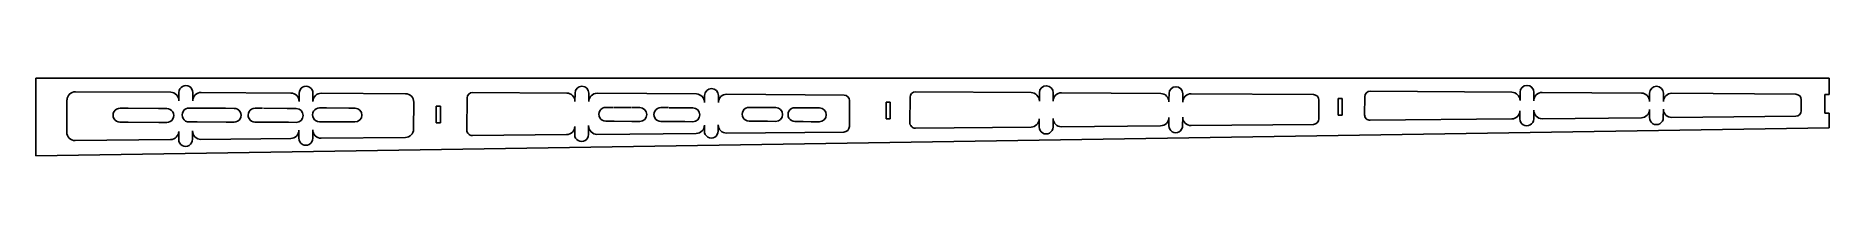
# Model space of a CAD drawing. Header units: millimetres. Extents: x 415 to 1064, y 258 to 286.
import ezdxf

# ---------------------------------------------------------------- set-up
doc = ezdxf.new("R2010")
doc.units = ezdxf.units.MM

msp = doc.modelspace()

# ---------------------------------------------------------------- linework, layer by layer
for p, q in [((414.74, 286.07), (414.74, 258.13)), ((414.74, 286.07), (559.65, 286.07)), ((559.65, 286.07), (722.42, 286.07)), ((722.42, 286.07), (885.98, 286.07)), ((885.98, 286.07), (1063.71, 286.07)), ((1063.71, 286.07), (1063.71, 280.15)), ((463.53, 281), (429.03, 281.21)), ((463.53, 281), (463.54, 281)), ((466.51, 277.98), (466.53, 280.97)), ((471.51, 277.95), (471.53, 280.88)), ((474.53, 280.93), (507.03, 280.74)), ((510.01, 277.72), (510.03, 280.72)), ((510.03, 280.66), (510.03, 280.66)), ((515.01, 277.69), (515.03, 280.75)), ((518.03, 280.67), (548.54, 280.49)), ((1062.21, 280.15), (1062.21, 273.45)), ((1062.21, 280.15), (1063.71, 280.15)), ((426.01, 278.23), (425.94, 266.63)), ((426.01, 278.23), (425.98, 272.43)), ((426.01, 278.23), (425.98, 272.43)), ((448.18, 275.24), (445.25, 275.25)), ((459.07, 275.17), (448.18, 275.24)), ((459.07, 275.17), (462.1, 275.15)), ((462.07, 275.15), (462.07, 275.15)), ((473.2, 275.3), (470.14, 275.32)), ((483.43, 275.24), (473.2, 275.3)), ((483.43, 275.24), (486.57, 275.22)), ((551.52, 277.47), (551.46, 267.71)), ((559.65, 275.96), (559.65, 269.96)), ((559.65, 275.96), (561.15, 275.96)), ((561.15, 275.96), (561.15, 269.96)), ((722.42, 277.45), (722.42, 271.45)), ((722.42, 277.45), (723.92, 277.45)), ((723.92, 277.45), (723.92, 271.45)), ((885.98, 278.76), (885.98, 272.76)), ((885.98, 278.76), (887.48, 278.76)), ((885.98, 272.76), (887.48, 272.76)), ((887.48, 278.76), (887.48, 272.76)), ((1053.63, 278.3), (1053.62, 276.57)), ((1053.63, 278.3), (1053.62, 276.3)), ((1062.21, 273.45), (1063.71, 273.45)), ((1063.71, 273.45), (1063.71, 268.18)), ((414.74, 258.13), (1063.71, 268.18)), ((448.14, 270.24), (445.16, 270.26)), ((448.14, 270.24), (459.21, 270.17)), ((459.21, 270.17), (462.12, 270.15)), ((462.1, 270.15), (462.1, 270.15)), ((466.44, 266.92), (466.43, 264)), ((473.17, 270.3), (470.17, 270.32)), ((470.23, 270.32), (470.23, 270.32)), ((471.44, 267.06), (471.42, 264.03)), ((473.17, 270.3), (483.56, 270.24)), ((483.56, 270.24), (486.48, 270.22)), ((509.95, 267.32), (509.93, 264.41)), ((514.95, 267.46), (514.93, 264.31)), ((559.65, 269.96), (561.15, 269.96)), ((722.42, 271.45), (723.92, 271.45)), ((463.47, 263.94), (428.97, 263.62)), ((466.43, 264.03), (466.43, 264.03)), ((471.42, 264.06), (471.43, 264.06)), ((474.47, 264.04), (506.97, 264.34)), ((517.97, 264.44), (548.49, 264.73))]:
    msp.add_line(p, q)
at = {"color": 0}
for p, q in [((572.79, 280.96), (606.86, 280.72)), ((617.85, 280.64), (653.77, 280.39)), ((664.76, 280.32), (707.21, 280.02)), ((731.03, 270.11), (731.09, 279.19)), ((733.11, 281.18), (774.91, 280.88)), ((785.91, 280.81), (821.82, 280.56)), ((832.82, 280.48), (877.11, 280.17)), ((895.64, 279.4), (895.59, 272.92)), ((897.65, 281.39), (948.86, 281.03)), ((959.85, 280.95), (995.76, 280.7)), ((1006.75, 280.63), (1051.65, 280.31)), ((570.78, 278.97), (570.7, 267.44)), ((709.2, 278.01), (709.13, 268.66)), ((879.09, 278.16), (879.04, 271.42)), ((1053.63, 278.3), (1053.61, 274.33)), ((617.81, 265.84), (653.72, 266.18)), ((664.71, 266.28), (707.15, 266.68)), ((733.05, 268.09), (774.88, 268.48)), ((785.88, 268.59), (821.79, 268.92)), ((832.79, 269.02), (877.06, 269.44)), ((897.61, 270.91), (948.84, 271.39)), ((959.84, 271.49), (995.75, 271.83)), ((1006.74, 271.93), (1051.63, 272.35)), ((572.72, 265.42), (606.81, 265.74))]:
    msp.add_line(p, q, dxfattribs=at)
at = {"color": 7}
for p, q in [((609.86, 280.7), (609.84, 277.7)), ((614.86, 280.66), (614.85, 277.95)), ((656.74, 277.37), (656.76, 279.88)), ((661.73, 277.33), (661.76, 279.84)), ((777.92, 280.86), (777.89, 277.87)), ((782.92, 280.83), (782.91, 278.08)), ((824.82, 280.54), (824.81, 278.42)), ((829.82, 280.5), (829.81, 277.75)), ((951.86, 281.01), (951.84, 278.01)), ((956.86, 280.97), (956.83, 277.98)), ((998.76, 280.68), (998.74, 277.68)), ((1003.76, 280.65), (1003.73, 277.65)), ((494.07, 275.27), (496.79, 275.26)), ((505.87, 275.19), (497.07, 275.24)), ((508.92, 275.17), (505.74, 275.19)), ((509, 275.17), (508.92, 275.17)), ((519.92, 275.37), (517.41, 275.39)), ((527.95, 275.32), (519.92, 275.37)), ((530.25, 275.3), (528.17, 275.32)), ((621.01, 275.57), (623.75, 275.55)), ((630.23, 275.5), (624.01, 275.54)), ((633.36, 275.48), (630.36, 275.5)), ((640.94, 275.49), (643.7, 275.47)), ((649.4, 275.42), (643.95, 275.46)), ((652.53, 275.4), (649.4, 275.42)), ((672.9, 275.58), (675.9, 275.55)), ((679.37, 275.53), (675.9, 275.55)), ((682.49, 275.51), (679.37, 275.53)), ((689.46, 275.46), (692.45, 275.43)), ((695.16, 275.41), (692.46, 275.43)), ((698.28, 275.39), (695.16, 275.41)), ((824.81, 278.42), (824.8, 277.54)), ((951.79, 271.42), (951.81, 274.37)), ((956.79, 271.38), (956.81, 274.51)), ((998.7, 271.81), (998.72, 274.81)), ((1003.7, 271.82), (1003.72, 274.95)), ((494.03, 270.27), (497.03, 270.25)), ((506.01, 270.19), (497.03, 270.25)), ((508.96, 270.17), (506.14, 270.19)), ((519.88, 270.38), (517.37, 270.39)), ((528.09, 270.32), (519.88, 270.38)), ((530.22, 270.3), (528.22, 270.31)), ((609.76, 265.77), (609.78, 268.6)), ((614.76, 265.82), (614.78, 268.99)), ((620.97, 270.57), (623.97, 270.54)), ((630.37, 270.5), (623.97, 270.54)), ((631.08, 270.5), (630.37, 270.5)), ((633.33, 270.48), (631.08, 270.5)), ((640.91, 270.49), (643.03, 270.47)), ((643.03, 270.47), (643.91, 270.46)), ((649.54, 270.42), (643.91, 270.46)), ((652.5, 270.4), (649.54, 270.43)), ((656.67, 267.03), (656.68, 269.03)), ((661.67, 267), (661.68, 269.08)), ((672.87, 270.58), (675.87, 270.56)), ((679.51, 270.54), (675.87, 270.56)), ((682.46, 270.52), (679.51, 270.54)), ((689.42, 270.46), (692.42, 270.43)), ((695.3, 270.41), (692.42, 270.43)), ((698.3, 270.39), (695.3, 270.41)), ((777.84, 268.51), (777.85, 270.76)), ((777.85, 270.76), (777.86, 271.46)), ((782.84, 268.48), (782.86, 271.48)), ((824.74, 268.95), (824.76, 271.9)), ((829.74, 268.91), (829.76, 272.04)), ((614.76, 265.73), (614.76, 265.82))]:
    msp.add_line(p, q, dxfattribs=at)
for centre, radius, start, end in [((429.01, 278.21), 3, 89.6529, 179.6529), ((463.51, 278), 3, 359.6529, 89.6529), ((469.03, 280.95), 2.5, 358.408, 179.6529), ((474.51, 277.93), 3, 89.6529, 179.6529), ((507.01, 277.74), 3, 359.6529, 89.6529), ((512.53, 280.7), 2.5, 358.20383, 180.9613), ((518.01, 277.67), 3, 89.6529, 179.6529), ((548.52, 277.49), 3, 359.6529, 89.6529), ((445.18, 272.76), 2.5, 88.408, 269.6529), ((462.14, 272.65), 2.5, 269.02637, 91.64459), ((470.18, 272.82), 2.5, 88.20383, 270.9613), ((486.5, 272.72), 2.5, 269.6529, 91.10198), ((428.94, 266.62), 3, 179.6529, 270.53317), ((463.44, 266.94), 3, 270.53317, 359.6529), ((474.44, 267.04), 3, 179.6529, 270.53317), ((506.95, 267.34), 3, 270.53317, 359.6529), ((517.95, 267.44), 3, 179.6529, 270.53317), ((548.46, 267.73), 3, 270.53317, 359.6529), ((468.93, 263.99), 2.5, 179.02637, 1.64459), ((512.43, 264.39), 2.5, 179.6529, 1.10198)]:
    msp.add_arc(centre, radius, start, end)
at = {"color": 0}
for centre, start, end in [((572.78, 278.96), 89.60088, 179.60088), ((707.2, 278.02), 359.60088, 89.60088), ((733.09, 279.18), 89.60088, 179.60088), ((877.09, 278.17), 359.60088, 89.60088), ((897.64, 279.39), 89.60088, 179.60088), ((1051.63, 278.31), 359.60088, 89.60088), ((897.59, 272.91), 179.60088, 270.53476), ((1051.61, 274.35), 270.53476, 359.60088), ((572.7, 267.42), 179.60088, 270.53476), ((707.13, 268.68), 270.53476, 359.60088), ((733.03, 270.09), 179.60088, 270.53476), ((877.04, 271.44), 270.53476, 359.60088)]:
    msp.add_arc(centre, 2, start, end, dxfattribs=at)
at = {"color": 7}
for centre, radius, start, end in [((606.84, 277.72), 3, 359.60088, 89.60088), ((612.36, 280.68), 2.5, 359.60088, 179.60088), ((612.36, 280.68), 2.5, 359.60088, 179.60088), ((617.83, 277.64), 3, 89.60088, 179.6529), ((653.74, 277.39), 3, 359.60088, 89.60088), ((659.26, 279.86), 2.5, 359.60088, 179.60088), ((659.26, 279.86), 2.5, 359.60088, 179.60088), ((664.73, 277.32), 3, 89.60088, 179.6529), ((774.89, 277.88), 3, 359.6529, 89.60088), ((780.42, 280.85), 2.5, 359.60088, 179.60088), ((780.42, 280.85), 2.5, 359.60088, 179.60088), ((785.89, 277.81), 3, 89.60088, 179.6529), ((821.8, 277.56), 3, 359.6529, 89.60088), ((827.32, 280.52), 2.5, 359.60088, 179.60088), ((827.32, 280.52), 2.5, 359.60088, 179.60088), ((832.8, 277.48), 3, 89.60088, 179.6529), ((948.84, 278.03), 3, 359.60088, 89.60088), ((954.36, 280.99), 2.5, 359.60088, 179.60088), ((954.36, 280.99), 2.5, 359.60088, 179.60088), ((959.83, 277.95), 3, 89.60088, 179.6529), ((995.74, 277.7), 3, 359.60088, 89.60088), ((1001.26, 280.66), 2.5, 359.60088, 179.60088), ((1001.26, 280.66), 2.5, 359.60088, 179.60088), ((1006.73, 277.63), 3, 89.60088, 179.6529), ((494.05, 272.77), 2.5, 89.60088, 269.60088), ((494.05, 272.77), 2.5, 89.60088, 269.60088), ((508.98, 272.67), 2.5, 269.60088, 89.60088), ((517.39, 272.89), 2.5, 89.60088, 269.60088), ((517.39, 272.89), 2.5, 89.60088, 269.60088), ((530.24, 272.8), 2.5, 269.60088, 89.60088), ((620.99, 273.07), 2.5, 89.60088, 269.60088), ((620.99, 273.07), 2.5, 89.60088, 269.60088), ((633.34, 272.98), 2.5, 269.60088, 89.60088), ((640.93, 272.99), 2.5, 89.60088, 269.60088), ((640.93, 272.99), 2.5, 89.60088, 269.60088), ((652.51, 272.9), 2.5, 269.60088, 89.60088), ((672.88, 273.08), 2.5, 89.60088, 269.60088), ((672.88, 273.08), 2.5, 89.60088, 269.60088), ((682.48, 273.01), 2.5, 269.60088, 89.60088), ((689.44, 272.96), 2.5, 89.60088, 269.60088), ((689.44, 272.96), 2.5, 89.60088, 269.60088), ((698.27, 272.89), 2.5, 269.60088, 89.60088), ((948.81, 274.39), 3, 270.53476, 359.60088), ((959.81, 274.49), 3, 179.6529, 270.53476), ((995.72, 274.83), 3, 270.53476, 359.60088), ((1006.72, 274.93), 3, 179.6529, 270.53476), ((606.78, 268.74), 3, 270.53476, 359.60088), ((617.78, 268.84), 3, 179.6529, 270.53476), ((653.69, 269.18), 3, 270.53476, 359.60088), ((659.17, 267.02), 2.5, 179.60088, 359.60088), ((664.69, 269.28), 3, 179.6529, 270.53476), ((774.86, 271.48), 3, 270.53476, 359.6529), ((780.34, 268.49), 2.5, 179.60088, 359.60088), ((785.86, 271.59), 3, 179.6529, 270.53476), ((821.76, 271.92), 3, 270.53476, 359.6529), ((827.24, 268.93), 2.5, 179.60088, 359.60088), ((832.76, 272.02), 3, 179.6529, 270.53476), ((954.29, 271.4), 2.5, 179.60088, 359.60088), ((1001.2, 271.84), 2.5, 179.60088, 359.60088), ((612.26, 265.75), 2.5, 179.60088, 359.60088)]:
    msp.add_arc(centre, radius, start, end, dxfattribs=at)

doc.saveas('drawing.dxf')
